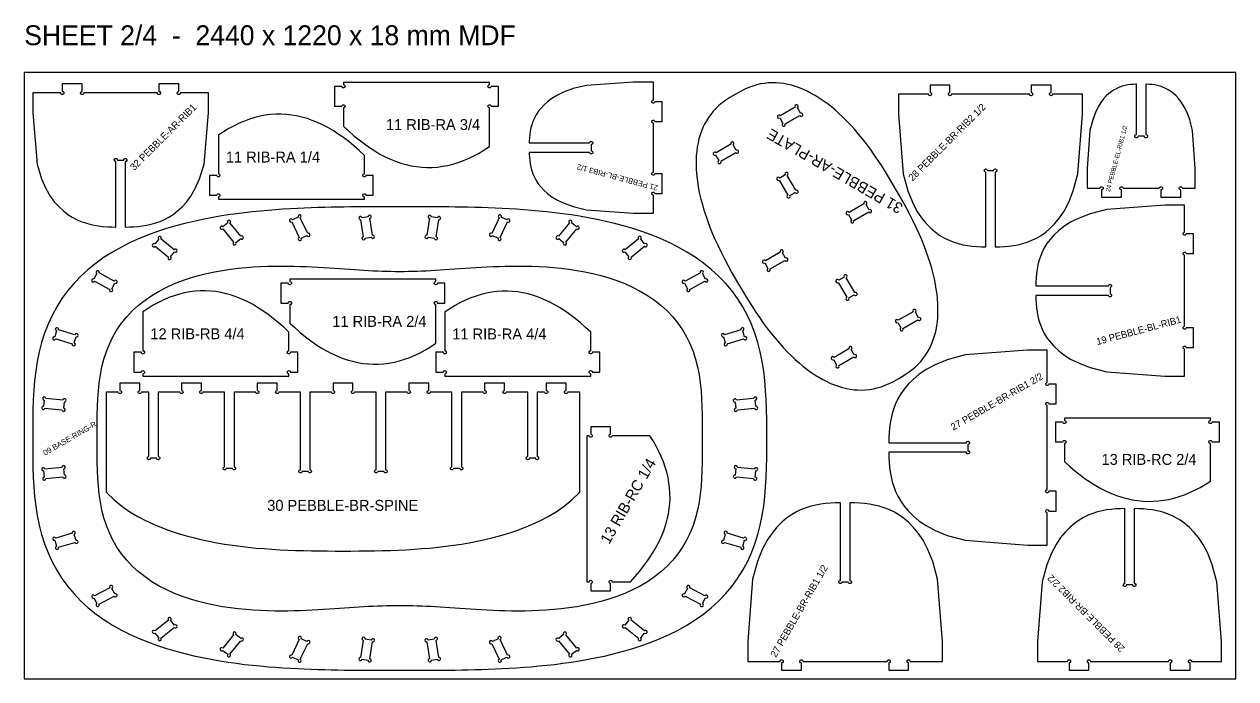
# Model space of a CAD drawing. Header units: millimetres. Extents: x 0 to 2440, y -4410 to 1317.
# Drawn here: x 0 to 2440, y -1470 to -153 of the extents above; entities that cross this region are included whole.
import ezdxf
from ezdxf.enums import TextEntityAlignment as Align

# ---------------------------------------------------------------- set-up
doc = ezdxf.new("R2010")
doc.units = ezdxf.units.MM
for name, color, linetype in [('CUT', 1, 'Continuous'), ('ENGRAVE-LABEL', 3, 'Continuous'), ('REFERENCE-SHEET', 8, 'Continuous')]:
    doc.layers.add(name, color=color, linetype=linetype)

msp = doc.modelspace()

# ---------------------------------------------------------------- linework, layer by layer
at = {"layer": 'CUT'}
for points in [[(311.4, -273.1), (271.4, -273.1), (271.4, -287.9, -2.414214), (268.1, -291.1), (119.9, -291.1, -2.414214), (116.7, -287.9), (116.7, -273.1), (76.7, -273.1), (76.7, -287.9, -2.414214), (73.5, -291.1), (17, -291.1), (17, -331.1), (25.8, -434.4), (34.7, -463.8), (43.5, -483.7), (52.4, -498.8), (61.2, -510.8), (70.1, -520.6), (78.9, -528.6), (87.8, -535.4), (96.6, -541), (105.5, -545.6), (114.3, -549.5), (123.2, -552.6), (132, -555.2), (140.9, -557.1), (149.7, -558.6), (158.6, -559.7), (167.4, -560.4), (176.3, -560.8), (184.5, -561), (184.5, -429.3, -2.414214), (187.7, -426.1), (200.3, -426.1, -2.414214), (203.5, -429.3), (203.5, -561), (211.7, -560.8), (220.5, -560.4), (229.4, -559.7), (238.2, -558.6), (247.1, -557.1), (255.9, -555.2), (264.8, -552.6), (273.6, -549.5), (282.5, -545.6), (291.3, -541), (300.2, -535.4), (309, -528.6), (317.9, -520.6), (326.8, -510.8), (335.6, -498.8), (344.4, -483.7), (353.3, -463.8), (362.1, -434.4), (371, -331.1), (371, -291.1), (314.6, -291.1, -2.414214), (311.4, -287.9)], [(643, -269.9), (643, -274.7, -2.414214), (639.8, -277.9), (625, -277.9), (625, -317.9), (639.8, -317.9, -2.414214), (643, -321.1), (643, -358.2), (653.5, -368), (664, -377.2), (674.5, -385.8), (685, -393.8), (695.5, -401.1), (706, -407.8), (716.5, -414), (727, -419.4), (737.5, -424.3), (748, -428.6), (758.5, -432.2), (769, -435.2), (779.5, -437.6), (790, -439.3), (800.5, -440.5), (811, -441), (821.5, -440.9), (832, -440.2), (842.5, -438.8), (853, -436.9), (863.5, -434.3), (874, -431.1), (884.5, -427.3), (895, -422.9), (905.5, -417.8), (916, -412.1), (926.5, -405.8), (937, -398.9), (937, -321.1, -2.414214), (940.2, -317.9), (955, -317.9), (955, -277.9), (940.2, -277.9, -2.414214), (937, -274.7), (937, -269.9)], [(1285, -493.7), (1285, -453.7), (1270.2, -453.7, -2.414214), (1267, -450.5), (1267, -351.9, -2.414214), (1270.2, -348.7), (1285, -348.7), (1285, -308.7), (1270.2, -308.7, -2.414214), (1267, -305.5), (1267, -269.4), (1227, -269.4), (1132.6, -275.9), (1105.7, -282.5), (1087.5, -289.1), (1073.7, -295.7), (1062.8, -302.3), (1053.9, -308.9), (1046.5, -315.5), (1040.3, -322.1), (1035.2, -328.7), (1031, -335.3), (1027.4, -341.9), (1024.6, -348.4), (1022.3, -355), (1020.5, -361.6), (1019.1, -368.2), (1018.1, -374.8), (1017.5, -381.4), (1017.1, -388), (1017, -391.7), (1138.7, -391.7, -2.414214), (1141.9, -394.9), (1141.9, -407.5, -2.414214), (1138.7, -410.7), (1017, -410.7), (1017.1, -414.4), (1017.5, -420.9), (1018.1, -427.5), (1019.1, -434.1), (1020.5, -440.7), (1022.3, -447.3), (1024.6, -453.9), (1027.4, -460.5), (1031, -467.1), (1035.2, -473.7), (1040.3, -480.3), (1046.5, -486.9), (1053.9, -493.5), (1062.8, -500), (1073.7, -506.6), (1087.5, -513.2), (1105.7, -519.8), (1132.6, -526.4), (1227, -533), (1267, -533), (1267, -496.9, -2.414214), (1270.2, -493.7)], [(2067.9, -275.6), (2027.9, -275.6), (2027.9, -290.4, -2.414214), (2024.7, -293.6), (1867.5, -293.6, -2.414214), (1864.3, -290.4), (1864.3, -275.6), (1824.3, -275.6), (1824.3, -290.4, -2.414214), (1821.1, -293.6), (1761, -293.6), (1761, -333.6), (1770.3, -453.8), (1779.5, -488), (1788.8, -511.2), (1798, -528.7), (1807.3, -542.6), (1816.5, -554), (1825.8, -563.4), (1835.1, -571.2), (1844.3, -577.7), (1853.6, -583.1), (1862.8, -587.6), (1872.1, -591.3), (1881.3, -594.2), (1890.6, -596.5), (1899.8, -598.2), (1909.1, -599.5), (1918.4, -600.3), (1927.6, -600.8), (1936.6, -601), (1936.6, -450.5, -2.414214), (1939.8, -447.3), (1952.4, -447.3, -2.414214), (1955.6, -450.5), (1955.6, -601), (1964.6, -600.8), (1973.9, -600.3), (1983.2, -599.5), (1992.4, -598.2), (2001.7, -596.5), (2010.9, -594.2), (2020.2, -591.3), (2029.4, -587.6), (2038.7, -583.1), (2047.9, -577.7), (2057.2, -571.2), (2066.5, -563.4), (2075.7, -554), (2085, -542.6), (2094.2, -528.7), (2103.5, -511.2), (2112.7, -488), (2122, -453.8), (2131.3, -333.6), (2131.3, -293.6), (2071.1, -293.6, -2.414214), (2067.9, -290.4)], [(2169.8, -501), (2209.8, -501), (2209.8, -486.2, -2.414214), (2213, -483), (2286, -483, -2.414214), (2289.2, -486.2), (2289.2, -501), (2329.2, -501), (2329.2, -486.2, -2.414214), (2332.4, -483), (2358, -483), (2358, -443), (2352.6, -366.8), (2347.2, -345.1), (2341.8, -330.4), (2336.3, -319.3), (2330.9, -310.4), (2325.5, -303.2), (2320.1, -297.2), (2314.6, -292.3), (2309.2, -288.1), (2303.8, -284.7), (2298.4, -281.9), (2292.9, -279.5), (2287.5, -277.7), (2282.1, -276.2), (2276.6, -275.1), (2271.2, -274.3), (2265.8, -273.8), (2260.4, -273.5), (2259, -273.5), (2259, -375, -2.414214), (2255.8, -378.2), (2243.2, -378.2, -2.414214), (2240, -375), (2240, -273.5), (2238.7, -273.5), (2233.2, -273.8), (2227.8, -274.3), (2222.4, -275.1), (2217, -276.2), (2211.5, -277.7), (2206.1, -279.5), (2200.7, -281.9), (2195.3, -284.7), (2189.8, -288.1), (2184.4, -292.3), (2179, -297.2), (2173.6, -303.2), (2168.1, -310.4), (2162.7, -319.3), (2157.3, -330.4), (2151.9, -345.1), (2146.4, -366.8), (2141, -443), (2141, -483), (2166.6, -483, -2.414214), (2169.8, -486.2)], [(1527.9, -352.4, 2.414214), (1532.2, -353.6), (1562.2, -336.3, 2.414214), (1563.4, -331.9), (1557.1, -321, 2.414214), (1552.7, -319.8), (1522.7, -337.1, 2.414214), (1521.6, -341.5)], [(685, -505), (685, -500.2, -2.414214), (688.2, -497), (703, -497), (703, -457), (688.2, -457, -2.414214), (685, -453.8), (685, -416.7), (674.5, -406.9), (664, -397.7), (653.5, -389.1), (643, -381.1), (632.5, -373.8), (622, -367), (611.5, -360.9), (601, -355.4), (590.5, -350.6), (580, -346.3), (569.5, -342.7), (559, -339.7), (548.5, -337.3), (538, -335.5), (527.5, -334.4), (517, -333.9), (506.5, -334), (496, -334.7), (485.5, -336), (475, -338), (464.5, -340.6), (454, -343.8), (443.5, -347.6), (433, -352), (422.5, -357.1), (412, -362.8), (401.5, -369.1), (391, -376), (391, -453.8, -2.414214), (387.8, -457), (373, -457), (373, -497), (387.8, -497, -2.414214), (391, -500.2), (391, -505)], [(1398.6, -427.1, 2.414214), (1403, -428.2), (1432.9, -410.9, 2.414214), (1434.1, -406.6), (1427.8, -395.6, 2.414214), (1423.4, -394.5), (1393.5, -411.8, 2.414214), (1392.3, -416.1)], [(1521.5, -462.3, 2.414214), (1520.4, -466.7), (1537.7, -496.6, 2.414214), (1542, -497.8), (1552.9, -491.5, 2.414214), (1554.1, -487.1), (1536.8, -457.2, 2.414214), (1532.4, -456)], [(1666.3, -546.8, 2.414214), (1670.7, -548), (1700.7, -530.7, 2.414214), (1701.8, -526.3), (1695.5, -515.4, 2.414214), (1691.2, -514.2), (1661.2, -531.5, 2.414214), (1660, -535.9)], [(569.4, -578.1, 2.414214), (570.9, -573.8), (556, -542.5, 2.414214), (551.8, -541), (540.4, -546.4, 2.414214), (538.9, -550.7), (553.7, -581.9, 2.414214), (558, -583.5)], [(954.4, -583.5, 2.414214), (958.7, -581.9), (973.5, -550.7, 2.414214), (972, -546.4), (960.6, -541, 2.414214), (956.4, -542.5), (941.5, -573.8, 2.414214), (943, -578.1)], [(2354.9, -803.6), (2354.9, -763.6), (2340.1, -763.6, -2.414214), (2336.9, -760.4), (2336.9, -617.6, -2.414214), (2340.1, -614.4), (2354.9, -614.4), (2354.9, -574.4), (2340.1, -574.4, -2.414214), (2336.9, -571.2), (2336.9, -517), (2296.9, -517), (2180.1, -525.6), (2146.9, -534.2), (2124.3, -542.8), (2107.3, -551.4), (2093.8, -560), (2082.7, -568.6), (2073.6, -577.2), (2066, -585.8), (2059.6, -594.4), (2054.4, -603), (2050, -611.6), (2046.4, -620.2), (2043.6, -628.8), (2041.4, -637.4), (2039.7, -646), (2038.5, -654.6), (2037.7, -663.2), (2037.2, -671.8), (2037, -679.5), (2183.7, -679.5, -2.414214), (2186.9, -682.7), (2186.9, -695.3, -2.414214), (2183.7, -698.5), (2037, -698.5), (2037.2, -706.2), (2037.7, -714.8), (2038.5, -723.4), (2039.7, -732), (2041.4, -740.6), (2043.6, -749.2), (2046.4, -757.8), (2050, -766.4), (2054.4, -775), (2059.6, -783.6), (2066, -792.2), (2073.6, -800.8), (2082.7, -809.4), (2093.8, -818), (2107.3, -826.6), (2124.3, -835.2), (2146.9, -843.8), (2180.1, -852.4), (2296.9, -861), (2336.9, -861), (2336.9, -806.8, -2.414214), (2340.1, -803.6)], [(435.9, -584.1, 2.414214), (436.3, -579.6), (414.4, -552.8, 2.414214), (409.9, -552.4), (400.2, -560.3, 2.414214), (399.7, -564.8), (421.6, -591.6, 2.414214), (426.1, -592.1)], [(699, -581.1, 2.414214), (701.7, -577.5), (696.3, -543.3, 2.414214), (692.7, -540.6), (680.2, -542.6, 2.414214), (677.5, -546.2), (682.9, -580.4, 2.414214), (686.6, -583.1)], [(825.8, -583.1, 2.414214), (829.5, -580.4), (834.9, -546.2, 2.414214), (832.2, -542.6), (819.7, -540.6, 2.414214), (816.1, -543.3), (810.7, -577.5, 2.414214), (813.4, -581.1)], [(1086.3, -592.1, 2.414214), (1090.8, -591.6), (1112.7, -564.8, 2.414214), (1112.2, -560.3), (1102.5, -552.4, 2.414214), (1098, -552.8), (1076.1, -579.6, 2.414214), (1076.5, -584.1)], [(302.7, -611.1, 2.414214), (302.2, -606.6), (275.4, -584.8, 2.414214), (270.9, -585.3), (262.9, -595, 2.414214), (263.4, -599.5), (290.3, -621.3, 2.414214), (294.8, -620.9)], [(1217.6, -620.9, 2.414214), (1222.1, -621.3), (1249, -599.5, 2.414214), (1249.5, -595), (1241.5, -585.3, 2.414214), (1237, -584.8), (1210.2, -606.6, 2.414214), (1209.7, -611.1)], [(1497.7, -644.2, 2.414214), (1502.1, -645.4), (1532.1, -628.1, 2.414214), (1533.2, -623.7), (1526.9, -612.8, 2.414214), (1522.6, -611.6), (1492.6, -628.9, 2.414214), (1491.4, -633.3)], [(182.5, -674, 2.414214), (181.1, -669.6), (150.6, -653.4, 2.414214), (146.3, -654.7), (140.4, -665.8, 2.414214), (141.7, -670.1), (172.2, -686.4, 2.414214), (176.5, -685.1)], [(1335.9, -685.1, 2.414214), (1340.2, -686.4), (1370.7, -670.1, 2.414214), (1372, -665.8), (1366.1, -654.7, 2.414214), (1361.8, -653.4), (1331.3, -669.6, 2.414214), (1329.9, -674)], [(1640.3, -668.1, 2.414214), (1639.2, -672.5), (1656.5, -702.4, 2.414214), (1660.8, -703.6), (1671.7, -697.3, 2.414214), (1672.9, -692.9), (1655.6, -663, 2.414214), (1651.2, -661.8)], [(535, -665.9), (535, -670.7, -2.414214), (531.8, -673.9), (517, -673.9), (517, -713.9), (531.8, -713.9, -2.414214), (535, -717.1), (535, -754.2), (545.5, -764), (556, -773.2), (566.5, -781.8), (577, -789.8), (587.5, -797.1), (598, -803.8), (608.5, -810), (619, -815.4), (629.5, -820.3), (640, -824.6), (650.5, -828.2), (661, -831.2), (671.5, -833.6), (682, -835.3), (692.5, -836.5), (703, -837), (713.5, -836.9), (724, -836.2), (734.5, -834.8), (745, -832.9), (755.5, -830.3), (766, -827.1), (776.5, -823.3), (787, -818.9), (797.5, -813.8), (808, -808.1), (818.5, -801.8), (829, -794.9), (829, -717.1, -2.414214), (832.2, -713.9), (847, -713.9), (847, -673.9), (832.2, -673.9, -2.414214), (829, -670.7), (829, -665.9)], [(533, -861), (533, -856.2, -2.414214), (536.2, -853), (551, -853), (551, -813), (536.2, -813, -2.414214), (533, -809.8), (533, -772.6), (522.5, -762.7), (512, -753.5), (501.5, -744.8), (491, -736.8), (480.5, -729.4), (470, -722.7), (459.5, -716.5), (449, -711), (438.5, -706.1), (428, -701.9), (417.5, -698.2), (407, -695.2), (396.5, -692.8), (386, -691), (375.5, -689.9), (365, -689.3), (354.5, -689.4), (344, -690.2), (333.5, -691.5), (323, -693.5), (312.5, -696.1), (302, -699.3), (291.5, -703.1), (281, -707.6), (270.5, -712.7), (260, -718.4), (249.5, -724.7), (239, -731.7), (239, -809.8, -2.414214), (235.8, -813), (221, -813), (221, -853), (235.8, -853, -2.414214), (239, -856.2), (239, -861)], [(1141, -861), (1141, -856.2, -2.414214), (1144.2, -853), (1159, -853), (1159, -813), (1144.2, -813, -2.414214), (1141, -809.8), (1141, -772.7), (1130.5, -762.9), (1120, -753.7), (1109.5, -745.1), (1099, -737.1), (1088.5, -729.8), (1078, -723), (1067.5, -716.9), (1057, -711.4), (1046.5, -706.6), (1036, -702.3), (1025.5, -698.7), (1015, -695.7), (1004.5, -693.3), (994, -691.5), (983.5, -690.4), (973, -689.9), (962.5, -690), (952, -690.7), (941.5, -692), (931, -694), (920.5, -696.6), (910, -699.8), (899.5, -703.6), (889, -708), (878.5, -713.1), (868, -718.8), (857.5, -725.1), (847, -732), (847, -809.8, -2.414214), (843.8, -813), (829, -813), (829, -853), (843.8, -853, -2.414214), (847, -856.2), (847, -861)], [(1765.5, -764, 2.414214), (1769.8, -765.1), (1799.8, -747.8, 2.414214), (1801, -743.5), (1794.7, -732.5, 2.414214), (1790.3, -731.4), (1760.3, -748.7, 2.414214), (1759.2, -753)], [(104.3, -781.7, 2.414214), (102.2, -777.7), (69.1, -767.7, 2.414214), (65.1, -769.8), (61.5, -781.8, 2.414214), (63.6, -785.8), (96.7, -795.9, 2.414214), (100.7, -793.8)], [(1411.7, -793.8, 2.414214), (1415.7, -795.9), (1448.8, -785.8, 2.414214), (1450.9, -781.8), (1447.3, -769.8, 2.414214), (1443.3, -767.7), (1410.2, -777.7, 2.414214), (1408.1, -781.7)], [(1636.2, -838.6, 2.414214), (1640.6, -839.8), (1670.5, -822.5, 2.414214), (1671.7, -818.1), (1665.4, -807.2, 2.414214), (1661, -806), (1631.1, -823.3, 2.414214), (1629.9, -827.7)], [(2078.3, -1132.7), (2078.3, -1092.7), (2063.5, -1092.7, -2.414214), (2060.3, -1089.5), (2060.3, -920.1, -2.414214), (2063.5, -916.9), (2078.3, -916.9), (2078.3, -876.9), (2063.5, -876.9, -2.414214), (2060.3, -873.7), (2060.3, -808.6), (2020.3, -808.6), (1894.8, -818.4), (1859, -828.3), (1834.8, -838.1), (1816.5, -847.9), (1802, -857.7), (1790.1, -867.5), (1780.3, -877.3), (1772.1, -887.1), (1765.3, -896.9), (1759.7, -906.7), (1755, -916.5), (1751.2, -926.3), (1748.1, -936.2), (1745.7, -946), (1743.9, -955.8), (1742.6, -965.6), (1741.7, -975.4), (1741.2, -985.2), (1741, -995), (1741, -995.3), (1897.4, -995.3, -2.414214), (1900.6, -998.5), (1900.6, -1011.1, -2.414214), (1897.4, -1014.3), (1741, -1014.3), (1741, -1014.6), (1741.2, -1024.4), (1741.7, -1034.2), (1742.6, -1044.1), (1743.9, -1053.9), (1745.7, -1063.7), (1748.1, -1073.5), (1751.2, -1083.3), (1755, -1093.1), (1759.7, -1102.9), (1765.3, -1112.7), (1772.1, -1122.5), (1780.3, -1132.3), (1790.1, -1142.1), (1802, -1152), (1816.5, -1161.8), (1834.8, -1171.6), (1859, -1181.4), (1894.8, -1191.2), (2020.3, -1201), (2060.3, -1201), (2060.3, -1135.9, -2.414214), (2063.5, -1132.7)], [(1087.2, -1122.9), (1103.1, -1110.1), (1119, -1094.6), (1119, -893), (1094.5, -893, -2.414214), (1091.3, -889.8), (1091.3, -875), (1051.3, -875), (1051.3, -889.8, -2.414214), (1048.1, -893), (1033.1, -893), (1033.1, -1022.9, -2.414214), (1029.9, -1026.1), (1017.3, -1026.1, -2.414214), (1014.1, -1022.9), (1014.1, -893), (970.5, -893, -2.414214), (967.3, -889.8), (967.3, -875), (927.3, -875), (927.3, -889.8, -2.414214), (924.1, -893), (880.5, -893), (880.5, -1043.5, -2.414214), (877.3, -1046.7), (864.7, -1046.7, -2.414214), (861.5, -1043.5), (861.5, -893), (817.8, -893, -2.414214), (814.6, -889.8), (814.6, -875), (774.6, -875), (774.6, -889.8, -2.414214), (771.4, -893), (727.8, -893), (727.8, -1049.5, -2.414214), (724.6, -1052.7), (712, -1052.7, -2.414214), (708.8, -1049.5), (708.8, -893), (665.2, -893, -2.414214), (662, -889.8), (662, -875), (622, -875), (622, -889.8, -2.414214), (618.8, -893), (575.2, -893), (575.2, -1049.5, -2.414214), (572, -1052.7), (559.4, -1052.7, -2.414214), (556.2, -1049.5), (556.2, -893), (512.6, -893, -2.414214), (509.4, -889.8), (509.4, -875), (469.4, -875), (469.4, -889.8, -2.414214), (466.2, -893), (422.5, -893), (422.5, -1043.5, -2.414214), (419.3, -1046.7), (406.7, -1046.7, -2.414214), (403.5, -1043.5), (403.5, -893), (359.9, -893, -2.414214), (356.7, -889.8), (356.7, -875), (316.7, -875), (316.7, -889.8, -2.414214), (313.5, -893), (269.9, -893), (269.9, -1022.9, -2.414214), (266.7, -1026.1), (254.1, -1026.1, -2.414214), (250.9, -1022.9), (250.9, -893), (235.9, -893, -2.414214), (232.7, -889.8), (232.7, -875), (192.7, -875), (192.7, -889.8, -2.414214), (189.5, -893), (165, -893), (165, -1094.6), (180.9, -1110.1), (196.8, -1122.9), (212.7, -1133.9), (228.6, -1143.4), (244.5, -1151.8), (260.4, -1159.2), (276.3, -1165.8), (292.2, -1171.7), (308.1, -1177), (324, -1181.7), (339.9, -1186), (355.8, -1189.8), (371.7, -1193.2), (387.6, -1196.2), (403.5, -1198.9), (419.4, -1201.3), (435.3, -1203.4), (451.2, -1205.3), (467.1, -1206.9), (483, -1208.2), (498.9, -1209.4), (514.8, -1210.3), (530.7, -1211.1), (546.6, -1211.7), (562.5, -1212.2), (578.4, -1212.6), (594.3, -1212.8), (610.2, -1212.9), (626.1, -1213), (642, -1213), (657.9, -1213), (673.8, -1212.9), (689.7, -1212.8), (705.6, -1212.6), (721.5, -1212.2), (737.4, -1211.7), (753.3, -1211.1), (769.2, -1210.3), (785.1, -1209.4), (801, -1208.2), (816.9, -1206.9), (832.8, -1205.3), (848.7, -1203.4), (864.6, -1201.3), (880.5, -1198.9), (896.4, -1196.2), (912.3, -1193.2), (928.2, -1189.8), (944.1, -1186), (960, -1181.7), (975.9, -1177), (991.8, -1171.7), (1007.7, -1165.8), (1023.6, -1159.2), (1039.5, -1151.8), (1055.4, -1143.4), (1071.3, -1133.9)], [(80.8, -913.2, 2.414214), (77.9, -909.7), (43.5, -906.3, 2.414214), (40, -909.2), (38.7, -921.7, 2.414214), (41.6, -925.2), (76, -928.6, 2.414214), (79.5, -925.7)], [(1432.9, -925.7, 2.414214), (1436.4, -928.6), (1470.8, -925.2, 2.414214), (1473.7, -921.7), (1472.4, -909.2, 2.414214), (1468.9, -906.3), (1434.5, -909.7, 2.414214), (1431.6, -913.2)], [(2095, -945.4), (2095, -950.2, -2.414214), (2091.8, -953.4), (2077, -953.4), (2077, -993.4), (2091.8, -993.4, -2.414214), (2095, -996.6), (2095, -1033.1), (2105.5, -1042.6), (2116, -1051.4), (2126.5, -1059.7), (2137, -1067.4), (2147.5, -1074.5), (2158, -1081), (2168.5, -1086.9), (2179, -1092.2), (2189.5, -1096.9), (2200, -1101), (2210.5, -1104.5), (2221, -1107.4), (2231.5, -1109.7), (2242, -1111.4), (2252.5, -1112.5), (2263, -1113), (2273.5, -1112.9), (2284, -1112.2), (2294.5, -1110.9), (2305, -1109), (2315.5, -1106.5), (2326, -1103.5), (2336.5, -1099.8), (2347, -1095.5), (2357.5, -1090.6), (2368, -1085.1), (2378.5, -1079), (2389, -1072.4), (2389, -996.6, -2.414214), (2392.2, -993.4), (2407, -993.4), (2407, -953.4), (2392.2, -953.4, -2.414214), (2389, -950.2), (2389, -945.4)], [(1133, -1275), (1137.8, -1275, -2.414214), (1141, -1278.2), (1141, -1293), (1181, -1293), (1181, -1278.2, -2.414214), (1184.2, -1275), (1220.7, -1275), (1230.1, -1264.5), (1239, -1254), (1247.3, -1243.5), (1255, -1233), (1262.1, -1222.5), (1268.6, -1212), (1274.5, -1201.5), (1279.8, -1191), (1284.5, -1180.5), (1288.6, -1170), (1292.1, -1159.5), (1295, -1149), (1297.3, -1138.5), (1299, -1128), (1300.1, -1117.5), (1300.6, -1107), (1300.5, -1096.5), (1299.8, -1086), (1298.5, -1075.5), (1296.6, -1065), (1294.1, -1054.5), (1291, -1044), (1287.4, -1033.5), (1283.1, -1023), (1278.2, -1012.5), (1272.7, -1002), (1266.6, -991.5), (1259.9, -981), (1184.2, -981, -2.414214), (1181, -977.8), (1181, -963), (1141, -963), (1141, -977.8, -2.414214), (1137.8, -981), (1133, -981)], [(79.5, -1047.5, 2.414214), (76, -1044.6), (41.6, -1048, 2.414214), (38.7, -1051.5), (40, -1064, 2.414214), (43.5, -1066.9), (77.9, -1063.5, 2.414214), (80.8, -1060)], [(1431.6, -1060, 2.414214), (1434.5, -1063.5), (1468.9, -1066.9, 2.414214), (1472.4, -1064), (1473.7, -1051.5, 2.414214), (1470.8, -1048), (1436.4, -1044.6, 2.414214), (1432.9, -1047.5)], [(1525.3, -1453), (1565.3, -1453), (1565.3, -1438.2, -2.414214), (1568.5, -1435), (1737.9, -1435, -2.414214), (1741.1, -1438.2), (1741.1, -1453), (1781.1, -1453), (1781.1, -1438.2, -2.414214), (1784.3, -1435), (1849.4, -1435), (1849.4, -1395), (1839.6, -1269.5), (1829.7, -1233.8), (1819.9, -1209.6), (1810.1, -1191.3), (1800.3, -1176.7), (1790.5, -1164.9), (1780.7, -1155.1), (1770.9, -1146.9), (1761.1, -1140.1), (1751.3, -1134.4), (1741.5, -1129.7), (1731.7, -1125.9), (1721.8, -1122.9), (1712, -1120.5), (1702.2, -1118.6), (1692.4, -1117.3), (1682.6, -1116.5), (1672.8, -1116), (1663, -1115.7), (1662.7, -1115.7), (1662.7, -1272.1, -2.414214), (1659.5, -1275.3), (1646.9, -1275.3, -2.414214), (1643.7, -1272.1), (1643.7, -1115.7), (1643.4, -1115.7), (1633.6, -1116), (1623.8, -1116.5), (1613.9, -1117.3), (1604.1, -1118.6), (1594.3, -1120.5), (1584.5, -1122.9), (1574.7, -1125.9), (1564.9, -1129.7), (1555.1, -1134.4), (1545.3, -1140.1), (1535.5, -1146.9), (1525.7, -1155.1), (1515.9, -1164.9), (1506, -1176.7), (1496.2, -1191.3), (1486.4, -1209.6), (1476.6, -1233.8), (1466.8, -1269.5), (1457, -1395), (1457, -1435), (1522.1, -1435, -2.414214), (1525.3, -1438.2)], [(2104.3, -1453), (2144.3, -1453), (2144.3, -1438.2, -2.414214), (2147.5, -1435), (2304.7, -1435, -2.414214), (2307.9, -1438.2), (2307.9, -1453), (2347.9, -1453), (2347.9, -1438.2, -2.414214), (2351.1, -1435), (2411.3, -1435), (2411.3, -1395), (2402, -1274.9), (2392.7, -1240.6), (2383.5, -1217.5), (2374.2, -1200), (2365, -1186), (2355.7, -1174.7), (2346.5, -1165.3), (2337.2, -1157.5), (2327.9, -1150.9), (2318.7, -1145.5), (2309.4, -1141), (2300.2, -1137.4), (2290.9, -1134.4), (2281.7, -1132.2), (2272.4, -1130.4), (2263.2, -1129.2), (2253.9, -1128.3), (2244.6, -1127.9), (2235.6, -1127.6), (2235.6, -1278.1, -2.414214), (2232.4, -1281.3), (2219.8, -1281.3, -2.414214), (2216.6, -1278.1), (2216.6, -1127.6), (2207.6, -1127.9), (2198.4, -1128.3), (2189.1, -1129.2), (2179.8, -1130.4), (2170.6, -1132.2), (2161.3, -1134.4), (2152.1, -1137.4), (2142.8, -1141), (2133.6, -1145.5), (2124.3, -1150.9), (2115.1, -1157.5), (2105.8, -1165.3), (2096.5, -1174.7), (2087.3, -1186), (2078, -1200), (2068.8, -1217.5), (2059.5, -1240.6), (2050.3, -1274.9), (2041, -1395), (2041, -1435), (2101.1, -1435, -2.414214), (2104.3, -1438.2)], [(100.7, -1179.4, 2.414214), (96.7, -1177.3), (63.6, -1187.4, 2.414214), (61.5, -1191.4), (65.1, -1203.4, 2.414214), (69.1, -1205.5), (102.2, -1195.5, 2.414214), (104.3, -1191.5)], [(1408.1, -1191.5, 2.414214), (1410.2, -1195.5), (1443.3, -1205.5, 2.414214), (1447.3, -1203.4), (1450.9, -1191.4, 2.414214), (1448.8, -1187.4), (1415.7, -1177.3, 2.414214), (1411.7, -1179.4)], [(176.5, -1288.1, 2.414214), (172.2, -1286.8), (141.7, -1303.1, 2.414214), (140.4, -1307.4), (146.3, -1318.5, 2.414214), (150.6, -1319.8), (181.1, -1303.6, 2.414214), (182.5, -1299.2)], [(1329.9, -1299.2, 2.414214), (1331.3, -1303.6), (1361.8, -1319.8, 2.414214), (1366.1, -1318.5), (1372, -1307.4, 2.414214), (1370.7, -1303.1), (1340.2, -1286.8, 2.414214), (1335.9, -1288.1)], [(294.8, -1352.3, 2.414214), (290.3, -1351.9), (263.4, -1373.7, 2.414214), (262.9, -1378.2), (270.9, -1387.9, 2.414214), (275.4, -1388.4), (302.2, -1366.6, 2.414214), (302.7, -1362.1)], [(1209.7, -1362.1, 2.414214), (1210.2, -1366.6), (1237, -1388.4, 2.414214), (1241.5, -1387.9), (1249.5, -1378.2, 2.414214), (1249, -1373.7), (1222.1, -1351.9, 2.414214), (1217.6, -1352.3)], [(426.1, -1381.1, 2.414214), (421.6, -1381.6), (399.7, -1408.4, 2.414214), (400.2, -1412.9), (409.9, -1420.8, 2.414214), (414.4, -1420.4), (436.3, -1393.6, 2.414214), (435.9, -1389.1)], [(558, -1389.7, 2.414214), (553.7, -1391.3), (538.9, -1422.5, 2.414214), (540.4, -1426.8), (551.8, -1432.2, 2.414214), (556, -1430.7), (570.9, -1399.4, 2.414214), (569.4, -1395.1)], [(686.6, -1390.1, 2.414214), (682.9, -1392.8), (677.5, -1427, 2.414214), (680.2, -1430.6), (692.7, -1432.6, 2.414214), (696.3, -1429.9), (701.7, -1395.7, 2.414214), (699, -1392.1)], [(813.4, -1392.1, 2.414214), (810.7, -1395.7), (816.1, -1429.9, 2.414214), (819.7, -1432.6), (832.2, -1430.6, 2.414214), (834.9, -1427), (829.5, -1392.8, 2.414214), (825.8, -1390.1)], [(943, -1395.1, 2.414214), (941.5, -1399.4), (956.4, -1430.7, 2.414214), (960.6, -1432.2), (972, -1426.8, 2.414214), (973.5, -1422.5), (958.7, -1391.3, 2.414214), (954.4, -1389.7)], [(1076.5, -1389.1, 2.414214), (1076.1, -1393.6), (1098, -1420.4, 2.414214), (1102.5, -1420.8), (1112.2, -1412.9, 2.414214), (1112.7, -1408.4), (1090.8, -1381.6, 2.414214), (1086.3, -1381.1)]]:
    msp.add_lwpolyline(points, format="xyb", close=True, dxfattribs=at)
for points in [[(1761.6, -865.6), (1772.3, -859.2), (1780.4, -853.8), (1787.6, -848.4), (1794.1, -842.9), (1800, -837.3), (1805.5, -831.5), (1810.5, -825.4), (1815.1, -819.1), (1819.3, -812.6), (1823.1, -805.8), (1826.5, -798.8), (1829.5, -791.5), (1832.1, -784), (1834.4, -776.2), (1836.3, -768.2), (1837.8, -759.9), (1839, -751.4), (1839.8, -742.7), (1840.2, -733.8), (1840.3, -724.6), (1840, -715.2), (1839.3, -705.6), (1838.3, -695.8), (1836.9, -685.8), (1835.1, -675.6), (1833, -665.2), (1830.5, -654.6), (1827.6, -643.8), (1824.4, -632.8), (1820.7, -621.6), (1816.7, -610.1), (1812.3, -598.5), (1807.5, -586.6), (1802.2, -574.5), (1796.5, -562), (1790.4, -549.2), (1783.6, -535.8), (1776.2, -521.8), (1767.9, -506.6), (1756.9, -487.3), (1745.6, -468.1), (1736.7, -453.3), (1728.2, -439.8), (1720, -427.3), (1712, -415.6), (1704.1, -404.4), (1696.2, -393.8), (1688.3, -383.7), (1680.4, -374), (1672.5, -364.9), (1664.6, -356.1), (1656.7, -347.8), (1648.8, -339.9), (1640.9, -332.4), (1632.9, -325.4), (1624.9, -318.7), (1617, -312.5), (1609, -306.7), (1601, -301.4), (1593.1, -296.4), (1585.1, -291.9), (1577.1, -287.8), (1569.2, -284.1), (1561.2, -280.9), (1553.3, -278.1), (1545.4, -275.7), (1537.6, -273.8), (1529.7, -272.3), (1521.9, -271.3), (1514.1, -270.7), (1506.4, -270.6), (1498.6, -271), (1490.9, -271.8), (1483.1, -273.1), (1475.3, -274.9), (1467.5, -277.2), (1459.5, -280.1), (1451.3, -283.7), (1442.5, -288), (1431.6, -294), (1421, -300.4), (1412.8, -305.8), (1405.7, -311.2), (1399.2, -316.7), (1393.2, -322.3), (1387.8, -328.1), (1382.8, -334.2), (1378.2, -340.5), (1374, -347), (1370.2, -353.8), (1366.8, -360.8), (1363.8, -368.1), (1361.2, -375.6), (1358.9, -383.4), (1357, -391.4), (1355.5, -399.7), (1354.3, -408.2), (1353.5, -416.9), (1353.1, -425.8), (1353, -435), (1353.3, -444.4), (1354, -454), (1355, -463.8), (1356.4, -473.8), (1358.2, -484), (1360.3, -494.4), (1362.8, -505), (1365.7, -515.8), (1368.9, -526.8), (1372.5, -538), (1376.6, -549.5), (1381, -561.1), (1385.8, -573), (1391, -585.1), (1396.7, -597.6), (1402.9, -610.4), (1409.6, -623.8), (1417, -637.8), (1425.4, -653), (1436.4, -672.3), (1447.6, -691.5), (1456.6, -706.3), (1465.1, -719.8), (1473.2, -732.3), (1481.3, -744), (1489.2, -755.2), (1497.1, -765.8), (1505, -775.9), (1512.9, -785.6), (1520.8, -794.7), (1528.6, -803.5), (1536.6, -811.8), (1544.5, -819.7), (1552.4, -827.2), (1560.4, -834.2), (1568.3, -840.9), (1576.3, -847.1), (1584.3, -852.9), (1592.2, -858.2), (1600.2, -863.2), (1608.2, -867.7), (1616.2, -871.8), (1624.1, -875.5), (1632, -878.7), (1639.9, -881.5), (1647.8, -883.9), (1655.7, -885.8), (1663.5, -887.3), (1671.4, -888.3), (1679.1, -888.9), (1686.9, -889), (1694.7, -888.6), (1702.4, -887.8), (1710.2, -886.5), (1717.9, -884.7), (1725.8, -882.4), (1733.8, -879.5), (1742, -875.9), (1750.7, -871.6)], [(1495.4, -986.6), (1495.4, -967.2), (1495.3, -947.9), (1494.9, -928.5), (1494.3, -909), (1493.2, -889.6), (1491.5, -870.1), (1489.3, -850.7), (1486.2, -831.4), (1482.3, -812.3), (1477.4, -793.3), (1471.5, -774.7), (1464.5, -756.5), (1456.4, -738.7), (1447, -721.4), (1436.5, -704.8), (1424.8, -688.9), (1412, -673.8), (1398.2, -659.5), (1383.4, -646.1), (1367.7, -633.5), (1351.3, -621.9), (1334.3, -611.2), (1316.8, -601.3), (1298.9, -592.3), (1280.7, -584.1), (1262.4, -576.7), (1244, -570), (1225.6, -564), (1207.2, -558.6), (1189, -553.8), (1171, -549.5), (1153.2, -545.7), (1135.7, -542.3), (1118.4, -539.3), (1101.5, -536.6), (1084.8, -534.3), (1068.5, -532.2), (1052.4, -530.4), (1036.7, -528.9), (1021.3, -527.5), (1006.1, -526.3), (991.3, -525.3), (976.7, -524.4), (962.3, -523.6), (948.3, -522.9), (934.4, -522.4), (920.8, -521.9), (907.3, -521.5), (894.1, -521.2), (881, -520.9), (868, -520.7), (855.3, -520.6), (842.6, -520.4), (830, -520.4), (817.6, -520.3), (805.2, -520.2), (792.9, -520.2), (780.6, -520.2), (768.4, -520.2), (756.2, -520.2), (744, -520.2), (731.8, -520.2), (719.5, -520.2), (707.2, -520.2), (694.8, -520.3), (682.4, -520.4), (669.8, -520.4), (657.1, -520.6), (644.4, -520.7), (631.4, -520.9), (618.3, -521.2), (605.1, -521.5), (591.6, -521.9), (578, -522.4), (564.1, -522.9), (550.1, -523.6), (535.7, -524.4), (521.1, -525.3), (506.3, -526.3), (491.1, -527.5), (475.7, -528.9), (460, -530.4), (443.9, -532.2), (427.6, -534.3), (410.9, -536.6), (394, -539.3), (376.7, -542.3), (359.2, -545.7), (341.4, -549.5), (323.4, -553.8), (305.2, -558.6), (286.8, -564), (268.4, -570), (250, -576.7), (231.7, -584.1), (213.5, -592.3), (195.6, -601.3), (178.1, -611.2), (161.1, -621.9), (144.7, -633.5), (129, -646.1), (114.2, -659.5), (100.4, -673.8), (87.6, -688.9), (75.9, -704.8), (65.4, -721.4), (56, -738.7), (47.9, -756.5), (40.9, -774.7), (35, -793.3), (30.1, -812.3), (26.2, -831.4), (23.1, -850.7), (20.9, -870.1), (19.2, -889.6), (18.1, -909), (17.5, -928.5), (17.1, -947.9), (17, -967.2), (17, -986.6), (17, -1006), (17.1, -1025.3), (17.5, -1044.7), (18.1, -1064.2), (19.2, -1083.6), (20.9, -1103.1), (23.1, -1122.5), (26.2, -1141.8), (30.1, -1160.9), (35, -1179.9), (40.9, -1198.5), (47.9, -1216.7), (56, -1234.5), (65.4, -1251.8), (75.9, -1268.4), (87.6, -1284.3), (100.4, -1299.4), (114.2, -1313.7), (129, -1327.1), (144.7, -1339.7), (161.1, -1351.3), (178.1, -1362), (195.6, -1371.9), (213.5, -1380.9), (231.7, -1389.1), (250, -1396.5), (268.4, -1403.2), (286.8, -1409.2), (305.2, -1414.6), (323.4, -1419.4), (341.4, -1423.7), (359.2, -1427.5), (376.7, -1430.9), (394, -1433.9), (410.9, -1436.6), (427.6, -1438.9), (443.9, -1441), (460, -1442.8), (475.7, -1444.3), (491.1, -1445.7), (506.3, -1446.9), (521.1, -1447.9), (535.7, -1448.8), (550.1, -1449.6), (564.1, -1450.3), (578, -1450.8), (591.6, -1451.3), (605.1, -1451.7), (618.3, -1452), (631.4, -1452.3), (644.4, -1452.5), (657.1, -1452.6), (669.8, -1452.8), (682.4, -1452.8), (694.8, -1452.9), (707.2, -1453), (719.5, -1453), (731.8, -1453), (744, -1453), (756.2, -1453), (768.4, -1453), (780.6, -1453), (792.9, -1453), (805.2, -1453), (817.6, -1452.9), (830, -1452.8), (842.6, -1452.8), (855.3, -1452.6), (868, -1452.5), (881, -1452.3), (894.1, -1452), (907.3, -1451.7), (920.8, -1451.3), (934.4, -1450.8), (948.3, -1450.3), (962.3, -1449.6), (976.7, -1448.8), (991.3, -1447.9), (1006.1, -1446.9), (1021.3, -1445.7), (1036.7, -1444.3), (1052.4, -1442.8), (1068.5, -1441), (1084.8, -1438.9), (1101.5, -1436.6), (1118.4, -1433.9), (1135.7, -1430.9), (1153.2, -1427.5), (1171, -1423.7), (1189, -1419.4), (1207.2, -1414.6), (1225.6, -1409.2), (1244, -1403.2), (1262.4, -1396.5), (1280.7, -1389.1), (1298.9, -1380.9), (1316.8, -1371.9), (1334.3, -1362), (1351.3, -1351.3), (1367.7, -1339.7), (1383.4, -1327.1), (1398.2, -1313.7), (1412, -1299.4), (1424.8, -1284.3), (1436.5, -1268.4), (1447, -1251.8), (1456.4, -1234.5), (1464.5, -1216.7), (1471.5, -1198.5), (1477.4, -1179.9), (1482.3, -1160.9), (1486.2, -1141.8), (1489.3, -1122.5), (1491.5, -1103.1), (1493.2, -1083.6), (1494.3, -1064.2), (1494.9, -1044.7), (1495.3, -1025.3), (1495.4, -1006)], [(1365.4, -1002.6), (1365.4, -1018.5), (1365.3, -1034.5), (1365, -1050.6), (1364.3, -1066.7), (1363.1, -1082.7), (1361.4, -1098.8), (1359.1, -1114.7), (1355.9, -1130.6), (1351.9, -1146.2), (1346.9, -1161.6), (1340.9, -1176.6), (1333.8, -1191.1), (1325.6, -1205.2), (1316.4, -1218.6), (1306, -1231.4), (1294.7, -1243.4), (1282.3, -1254.7), (1269.1, -1265.1), (1255.1, -1274.7), (1240.5, -1283.4), (1225.3, -1291.2), (1209.7, -1298.3), (1193.7, -1304.5), (1177.6, -1310), (1161.4, -1314.7), (1145.1, -1318.8), (1129, -1322.2), (1112.9, -1325.1), (1097.1, -1327.5), (1081.5, -1329.4), (1066.2, -1330.9), (1051.3, -1332.1), (1036.6, -1332.9), (1022.3, -1333.4), (1008.4, -1333.7), (994.8, -1333.8), (981.6, -1333.7), (968.8, -1333.5), (956.3, -1333.1), (944.1, -1332.7), (932.2, -1332.1), (920.7, -1331.5), (909.5, -1330.8), (898.5, -1330.2), (887.8, -1329.4), (877.4, -1328.7), (867.1, -1328), (857.1, -1327.3), (847.3, -1326.7), (837.7, -1326.1), (828.2, -1325.5), (818.9, -1324.9), (809.7, -1324.4), (800.6, -1324), (791.6, -1323.7), (782.7, -1323.4), (773.8, -1323.2), (765, -1323), (756.2, -1323), (747.4, -1323), (738.6, -1323.2), (729.7, -1323.4), (720.8, -1323.7), (711.8, -1324), (702.7, -1324.4), (693.5, -1324.9), (684.2, -1325.5), (674.7, -1326.1), (665.1, -1326.7), (655.3, -1327.3), (645.3, -1328), (635, -1328.7), (624.6, -1329.4), (613.9, -1330.2), (602.9, -1330.8), (591.7, -1331.5), (580.2, -1332.1), (568.3, -1332.7), (556.1, -1333.1), (543.6, -1333.5), (530.8, -1333.7), (517.6, -1333.8), (504, -1333.7), (490.1, -1333.4), (475.8, -1332.9), (461.1, -1332.1), (446.2, -1330.9), (430.9, -1329.4), (415.3, -1327.5), (399.5, -1325.1), (383.4, -1322.2), (367.3, -1318.8), (351, -1314.7), (334.8, -1310), (318.7, -1304.5), (302.7, -1298.3), (287.1, -1291.2), (271.9, -1283.4), (257.3, -1274.7), (243.3, -1265.1), (230.1, -1254.7), (217.7, -1243.4), (206.4, -1231.4), (196, -1218.6), (186.8, -1205.2), (178.6, -1191.1), (171.5, -1176.6), (165.5, -1161.6), (160.5, -1146.2), (156.5, -1130.6), (153.3, -1114.7), (151, -1098.8), (149.3, -1082.7), (148.1, -1066.7), (147.4, -1050.6), (147.1, -1034.5), (147, -1018.5), (147, -1002.6), (147, -986.6), (147, -970.6), (147, -954.7), (147.1, -938.7), (147.4, -922.6), (148.1, -906.5), (149.3, -890.5), (151, -874.4), (153.3, -858.5), (156.5, -842.6), (160.5, -827), (165.5, -811.6), (171.5, -796.6), (178.6, -782.1), (186.8, -768), (196, -754.6), (206.4, -741.8), (217.7, -729.8), (230.1, -718.5), (243.3, -708.1), (257.3, -698.5), (271.9, -689.8), (287.1, -682), (302.7, -674.9), (318.7, -668.7), (334.8, -663.2), (351, -658.5), (367.3, -654.4), (383.4, -651), (399.5, -648.1), (415.3, -645.7), (430.9, -643.8), (446.2, -642.3), (461.1, -641.1), (475.8, -640.3), (490.1, -639.8), (504, -639.5), (517.6, -639.4), (530.8, -639.5), (543.6, -639.7), (556.1, -640.1), (568.3, -640.5), (580.2, -641.1), (591.7, -641.7), (602.9, -642.4), (613.9, -643), (624.6, -643.8), (635, -644.5), (645.3, -645.2), (655.3, -645.9), (665.1, -646.5), (674.7, -647.1), (684.2, -647.7), (693.5, -648.3), (702.7, -648.8), (711.8, -649.2), (720.8, -649.5), (729.7, -649.8), (738.6, -650), (747.4, -650.2), (756.2, -650.2), (765, -650.2), (773.8, -650), (782.7, -649.8), (791.6, -649.5), (800.6, -649.2), (809.7, -648.8), (818.9, -648.3), (828.2, -647.7), (837.7, -647.1), (847.3, -646.5), (857.1, -645.9), (867.1, -645.2), (877.4, -644.5), (887.8, -643.8), (898.5, -643), (909.5, -642.4), (920.7, -641.7), (932.2, -641.1), (944.1, -640.5), (956.3, -640.1), (968.8, -639.7), (981.6, -639.5), (994.8, -639.4), (1008.4, -639.5), (1022.3, -639.8), (1036.6, -640.3), (1051.3, -641.1), (1066.2, -642.3), (1081.5, -643.8), (1097.1, -645.7), (1112.9, -648.1), (1129, -651), (1145.1, -654.4), (1161.4, -658.5), (1177.6, -663.2), (1193.7, -668.7), (1209.7, -674.9), (1225.3, -682), (1240.5, -689.8), (1255.1, -698.5), (1269.1, -708.1), (1282.3, -718.5), (1294.7, -729.8), (1306, -741.8), (1316.4, -754.6), (1325.6, -768), (1333.8, -782.1), (1340.9, -796.6), (1346.9, -811.6), (1351.9, -827), (1355.9, -842.6), (1359.1, -858.5), (1361.4, -874.4), (1363.1, -890.5), (1364.3, -906.5), (1365, -922.6), (1365.3, -938.7), (1365.4, -954.7), (1365.4, -970.6), (1365.4, -986.6)]]:
    msp.add_lwpolyline(points, close=True, dxfattribs=at)
at = {"layer": 'REFERENCE-SHEET'}
msp.add_lwpolyline([(0, -1470), (2440, -1470), (2440, -250), (0, -250)], close=True, dxfattribs=at)

# ---------------------------------------------------------------- texts
at = {"layer": 'ENGRAVE-LABEL'}
for s, height, rotation, p in [('32 PEBBLE-AR-RIB1', 14, 45, (279.8, -379.8)), ('28 PEBBLE-BR-RIB2 1/2', 14, 45, (1858.4, -390.2)), ('31 PEBBLE-AR-PLATE', 22, 150, (1632.4, -448.7)), ('24 PEBBLE-EL-RIB1 1/2', 9, 75, (2199.8, -423.3)), ('21 PEBBLE-BL-RIB3 1/2', 11, 165, (1194.7, -461.1)), ('19 PEBBLE-BL-RIB1', 14, 15, (2244.6, -769.1)), ('27 PEBBLE-BR-RIB1 2/2', 14, 30, (1958.8, -912.1)), ('09 BASE-RING-R', 11, 30, (91.7, -986.2)), ('13 RIB-RC 1/4', 22, 60, (1216.2, -1112.3)), ('27 PEBBLE-BR-RIB1 1/2', 14, 60, (1560.5, -1333.6)), ('28 PEBBLE-BR-RIB2 2/2', 14, 135, (2138.4, -1338.5))]:
    msp.add_text(s, height=height, rotation=rotation, dxfattribs=at).set_placement(p, align=Align.MIDDLE_CENTER)
for s, p in [('11 RIB-RA 3/4', (823.3, -354.8)), ('11 RIB-RA 1/4', (500.9, -420.1)), ('11 RIB-RA 2/4', (715.3, -750.8)), ('12 RIB-RB 4/4', (348.9, -775.8)), ('11 RIB-RA 4/4', (956.9, -776.1)), ('13 RIB-RC 2/4', (2265.3, -1028.6)), ('30 PEBBLE-BR-SPINE', (641.5, -1121.1))]:
    msp.add_text(s, height=22, dxfattribs=at).set_placement(p, align=Align.MIDDLE_CENTER)
at = {"layer": 'REFERENCE-SHEET'}
msp.add_text('SHEET 2/4  -  2440 x 1220 x 18 mm MDF', height=40, dxfattribs=at).set_placement((0, -195))

doc.saveas('drawing.dxf')
